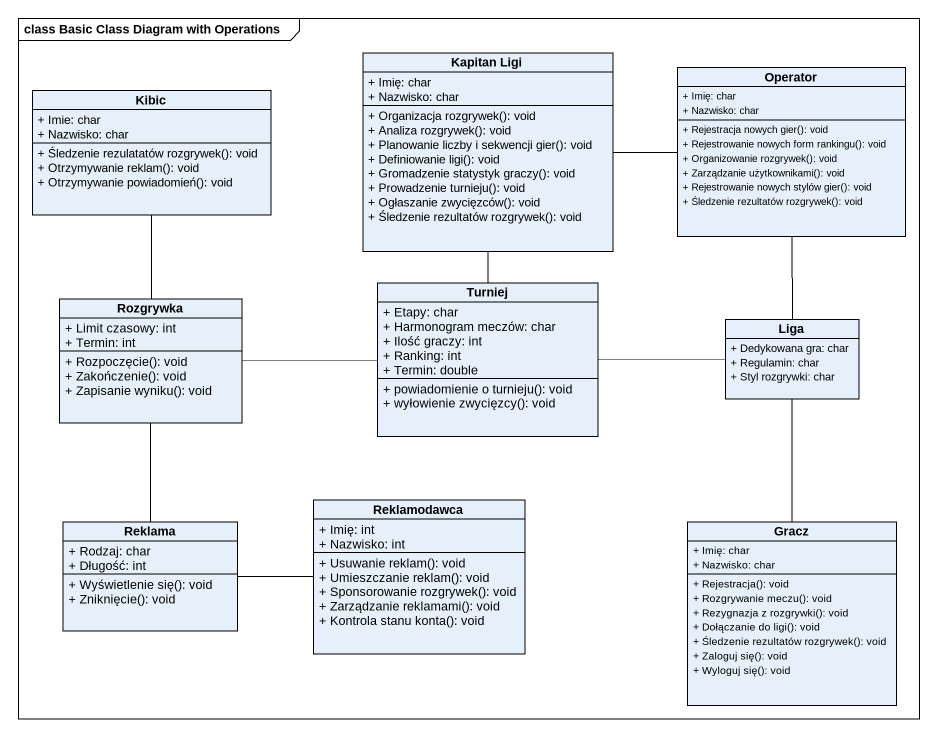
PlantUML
@startuml
mainframe class Basic Class Diagram with Operations
hide circle
hide empty members
skinparam classAttributeIconSize 0
class Kibic {
  + Imie: char
  + Nazwisko: char
  + Śledzenie rezulatatów rozgrywek(): void
  + Otrzymywanie reklam(): void
  + Otrzymywanie powiadomień(): void
}
class "Kapitan Ligi" as Kapitan_Ligi {
  + Imię: char
  + Nazwisko: char
  + Organizacja rozgrywek(): void
  + Analiza rozgrywek(): void
  + Planowanie liczby i sekwencji gier(): void
  + Definiowanie ligi(): void
  + Gromadzenie statystyk graczy(): void
  + Prowadzenie turnieju(): void
  + Ogłaszanie zwycięzców(): void
  + Śledzenie rezultatów rozgrywek(): void
}
class Operator {
  + Imię: char
  + Nazwisko: char
  + Rejestracja nowych gier(): void
  + Rejestrowanie nowych form rankingu(): void
  + Organizowanie rozgrywek(): void
  + Zarządzanie użytkownikami(): void
  + Rejestrowanie nowych stylów gier(): void
  + Śledzenie rezultatów rozgrywek(): void
}
class Rozgrywka {
  + Limit czasowy: int
  + Termin: int
  + Rozpoczęcie(): void
  + Zakończenie(): void
  + Zapisanie wyniku(): void
}
class Turniej {
  + Etapy: char
  + Harmonogram meczów: char
  + Ilość graczy: int
  + Ranking: int
  + Termin: double
  + powiadomienie o turnieju(): void
  + wyłowienie zwycięzcy(): void
}
class Liga {
  + Dedykowana gra: char
  + Regulamin: char
  + Styl rozgrywki: char
}
class Reklamodawca {
  + Imię: int
  + Nazwisko: int
  + Usuwanie reklam(): void
  + Umieszczanie reklam(): void
  + Sponsorowanie rozgrywek(): void
  + Zarządzanie reklamami(): void
  + Kontrola stanu konta(): void
}
class Reklama {
  + Rodzaj: char
  + Długość: int
  + Wyświetlenie się(): void
  + Zniknięcie(): void
}
class Gracz {
  + Imię: char
  + Nazwisko: char
  + Rejestracja(): void
  + Rozgrywanie meczu(): void
  + Rezygnazja z rozgrywki(): void
  + Dołączanie do ligi(): void
  + Śledzenie rezultatów rozgrywek(): void
  + Zaloguj się(): void
  + Wyloguj się(): void
}
Kibic -- Rozgrywka
Kapitan_Ligi -right- Operator
Kapitan_Ligi -- Turniej
Operator -- Liga
Rozgrywka -right- Turniej
Liga -left- Turniej
Reklamodawca -left- Reklama
Reklama -up- Rozgrywka
Gracz -up- Liga
@enduml
